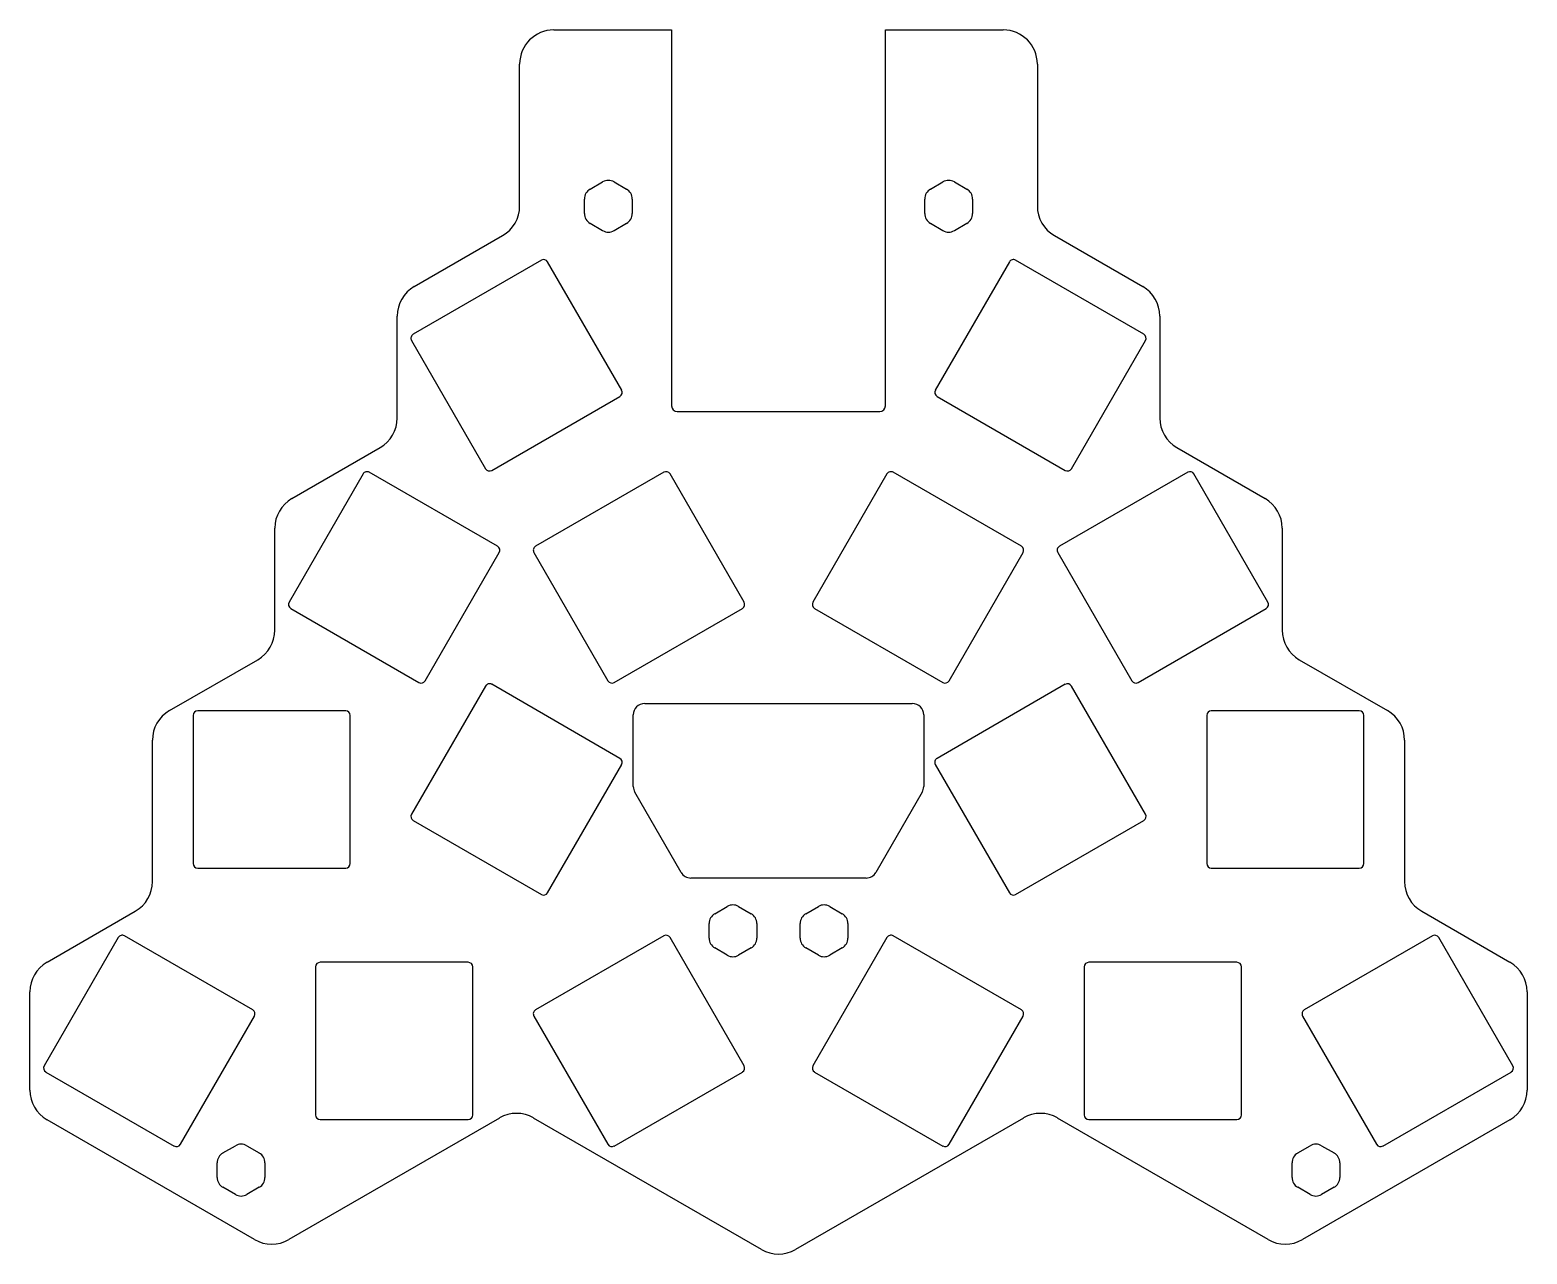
# Model space of a CAD drawing. Header units: millimetres. Extents: x 188 to 320, y -168 to -60.
import ezdxf

# ---------------------------------------------------------------- set-up
doc = ezdxf.new("R2010")
doc.units = ezdxf.units.MM

msp = doc.modelspace()

# ---------------------------------------------------------------- linework, layer by layer
for p, q in [((234.27, -60.31), (244.61, -60.31)), ((244.61, -60.31), (244.61, -93.33)), ((263.39, -60.31), (273.73, -60.31)), ((263.39, -93.33), (263.39, -60.31)), ((231.27, -75.77), (231.27, -63.31)), ((276.73, -63.31), (276.73, -75.77)), ((237.46, -74.29), (238.56, -73.65)), ((239.56, -73.65), (240.66, -74.29)), ((267.34, -74.29), (268.44, -73.65)), ((269.44, -73.65), (270.54, -74.29)), ((236.96, -76.43), (236.96, -75.16)), ((241.16, -75.16), (241.16, -76.43)), ((266.84, -76.43), (266.84, -75.16)), ((271.04, -75.16), (271.04, -76.43)), ((238.56, -77.94), (237.46, -77.3)), ((240.66, -77.3), (239.56, -77.94)), ((268.44, -77.94), (267.34, -77.3)), ((270.54, -77.3), (269.44, -77.94)), ((222.02, -82.84), (229.77, -78.37)), ((278.23, -78.37), (285.98, -82.84)), ((233.18, -80.53), (221.92, -87.03)), ((240.23, -91.94), (233.73, -80.68)), ((274.27, -80.68), (267.77, -91.94)), ((286.08, -87.03), (274.82, -80.53)), ((220.52, -94.39), (220.52, -85.44)), ((287.48, -85.44), (287.48, -94.39)), ((221.77, -87.58), (228.27, -98.84)), ((279.73, -98.84), (286.23, -87.58)), ((228.82, -98.99), (240.08, -92.49)), ((267.92, -92.49), (279.18, -98.99)), ((245.11, -93.83), (262.89, -93.83)), ((211.27, -101.46), (219.02, -96.99)), ((288.98, -96.99), (296.73, -101.46)), ((217.52, -99.3), (211.02, -110.56)), ((229.33, -105.65), (218.07, -99.15)), ((243.93, -99.15), (232.67, -105.65)), ((250.98, -110.56), (244.48, -99.3)), ((263.52, -99.3), (257.02, -110.56)), ((275.33, -105.65), (264.07, -99.15)), ((289.93, -99.15), (278.67, -105.65)), ((296.98, -110.56), (290.48, -99.3)), ((209.77, -113.01), (209.77, -104.06)), ((298.23, -104.06), (298.23, -113.01)), ((222.98, -117.46), (229.48, -106.2)), ((232.52, -106.2), (239.02, -117.46)), ((268.98, -117.46), (275.48, -106.2)), ((278.52, -106.2), (285.02, -117.46)), ((211.17, -111.11), (222.43, -117.61)), ((239.57, -117.61), (250.83, -111.11)), ((257.17, -111.11), (268.43, -117.61)), ((285.57, -117.61), (296.83, -111.11)), ((200.52, -120.08), (208.27, -115.61)), ((299.73, -115.61), (307.48, -120.08)), ((228.27, -117.92), (221.77, -129.18)), ((240.08, -124.27), (228.82, -117.77)), ((279.18, -117.77), (267.92, -124.27)), ((286.23, -129.18), (279.73, -117.92)), ((242.25, -119.45), (265.75, -119.45)), ((202.6, -120.5), (202.6, -133.5)), ((216, -120.1), (203, -120.1)), ((216.4, -133.5), (216.4, -120.5)), ((241.25, -126.75), (241.25, -120.45)), ((266.75, -120.45), (266.75, -126.75)), ((291.6, -120.5), (291.6, -133.5)), ((305, -120.1), (292, -120.1)), ((305.4, -133.5), (305.4, -120.5)), ((199.02, -135.09), (199.02, -122.68)), ((308.98, -122.68), (308.98, -135.09)), ((233.73, -136.08), (240.23, -124.82)), ((267.77, -124.82), (274.27, -136.08)), ((245.44, -134.28), (241.38, -127.25)), ((266.62, -127.25), (262.56, -134.28)), ((221.92, -129.73), (233.18, -136.23)), ((274.82, -136.23), (286.08, -129.73)), ((203, -133.9), (216, -133.9)), ((292, -133.9), (305, -133.9)), ((261.69, -134.78), (246.31, -134.78)), ((189.77, -142.17), (197.52, -137.69)), ((248.4, -137.91), (249.5, -137.27)), ((250.5, -137.27), (251.6, -137.91)), ((256.4, -137.91), (257.5, -137.27)), ((258.5, -137.27), (259.6, -137.91)), ((310.48, -137.69), (318.23, -142.17)), ((247.9, -140.05), (247.9, -138.78)), ((252.1, -138.78), (252.1, -140.05)), ((255.9, -140.05), (255.9, -138.78)), ((260.1, -138.78), (260.1, -140.05)), ((196.02, -140), (189.52, -151.26)), ((207.83, -146.36), (196.57, -139.86)), ((243.93, -139.86), (232.67, -146.36)), ((250.98, -151.26), (244.48, -140)), ((263.52, -140), (257.02, -151.26)), ((275.33, -146.36), (264.07, -139.86)), ((311.43, -139.86), (300.17, -146.36)), ((318.48, -151.26), (311.98, -140)), ((249.5, -141.55), (248.4, -140.92)), ((251.6, -140.92), (250.5, -141.55)), ((257.5, -141.55), (256.4, -140.92)), ((259.6, -140.92), (258.5, -141.55)), ((213.35, -142.58), (213.35, -155.58)), ((226.75, -142.18), (213.75, -142.18)), ((227.15, -155.58), (227.15, -142.58)), ((280.85, -142.58), (280.85, -155.58)), ((294.25, -142.18), (281.25, -142.18)), ((294.65, -155.58), (294.65, -142.58)), ((188.27, -153.4), (188.27, -144.77)), ((319.73, -144.77), (319.73, -153.4)), ((201.48, -158.16), (207.98, -146.9)), ((232.52, -146.9), (239.02, -158.16)), ((268.98, -158.16), (275.48, -146.9)), ((300.02, -146.9), (306.52, -158.16)), ((189.67, -151.81), (200.93, -158.31)), ((239.57, -158.31), (250.83, -151.81)), ((257.17, -151.81), (268.43, -158.31)), ((307.07, -158.31), (318.33, -151.81)), ((208, -166.53), (189.77, -156)), ((229.5, -155.85), (211, -166.53)), ((213.75, -155.98), (226.75, -155.98)), ((252.5, -167.39), (232.5, -155.85)), ((275.5, -155.85), (255.5, -167.39)), ((297, -166.53), (278.5, -155.85)), ((281.25, -155.98), (294.25, -155.98)), ((318.23, -156), (300, -166.53)), ((205.21, -158.92), (206.31, -158.29)), ((207.31, -158.29), (208.41, -158.92)), ((299.59, -158.92), (300.69, -158.29)), ((301.69, -158.29), (302.79, -158.92)), ((204.71, -161.07), (204.71, -159.79)), ((208.91, -159.79), (208.91, -161.07)), ((299.09, -161.07), (299.09, -159.79)), ((303.29, -159.79), (303.29, -161.07)), ((206.31, -162.57), (205.21, -161.93)), ((208.41, -161.93), (207.31, -162.57)), ((300.69, -162.57), (299.59, -161.93)), ((302.79, -161.93), (301.69, -162.57))]:
    msp.add_line(p, q)
for centre, radius, start, end in [((234.27, -63.31), 3, 90, 180), ((273.73, -63.31), 3, 0, 90), ((239.06, -74.52), 1, 59.9476, 120.0524), ((268.94, -74.52), 1, 59.9476, 120.0524), ((237.96, -75.16), 1, 120.0524, 180), ((240.16, -75.16), 1, 0, 59.9476), ((267.84, -75.16), 1, 120.0524, 180), ((270.04, -75.16), 1, 0, 59.9476), ((228.27, -75.77), 3, 300.0006, 0), ((279.73, -75.77), 3, 180, 239.9994), ((237.96, -76.43), 1, 180, 239.9476), ((240.16, -76.43), 1, 300.0524, 0), ((267.84, -76.43), 1, 180, 239.9476), ((270.04, -76.43), 1, 300.0524, 0), ((239.06, -77.07), 1, 239.9476, 300.0524), ((268.94, -77.07), 1, 239.9476, 300.0524), ((233.38, -80.88), 0.4, 30, 120), ((274.62, -80.88), 0.4, 60, 150), ((223.52, -85.44), 3, 120.0006, 180), ((284.48, -85.44), 3, 0, 59.9994), ((222.12, -87.38), 0.4, 120, 210), ((285.88, -87.38), 0.4, 330, 60), ((239.88, -92.14), 0.4, 300, 30), ((268.12, -92.14), 0.4, 150, 240), ((245.11, -93.33), 0.5, 180, 270), ((262.89, -93.33), 0.5, 270, 0), ((217.52, -94.39), 3, 300.0006, 0), ((290.48, -94.39), 3, 180, 239.9994), ((217.87, -99.5), 0.4, 60, 150), ((228.62, -98.64), 0.4, 210, 300), ((244.13, -99.5), 0.4, 30, 120), ((263.87, -99.5), 0.4, 60, 150), ((279.38, -98.64), 0.4, 240, 330), ((290.13, -99.5), 0.4, 30, 120), ((212.77, -104.06), 3, 120.0006, 180), ((295.23, -104.06), 3, 0, 59.9994), ((229.13, -106), 0.4, 330, 60), ((232.87, -106), 0.4, 120, 210), ((275.13, -106), 0.4, 330, 60), ((278.87, -106), 0.4, 120, 210), ((211.37, -110.76), 0.4, 150, 240), ((250.63, -110.76), 0.4, 300, 30), ((257.37, -110.76), 0.4, 150, 240), ((296.63, -110.76), 0.4, 300, 30), ((206.77, -113.01), 3, 300.0006, 0), ((301.23, -113.01), 3, 180, 239.9994), ((222.63, -117.26), 0.4, 240, 330), ((228.62, -118.12), 0.4, 60, 150), ((239.37, -117.26), 0.4, 210, 300), ((268.63, -117.26), 0.4, 240, 330), ((279.38, -118.12), 0.4, 30, 120), ((285.37, -117.26), 0.4, 210, 300), ((242.25, -120.45), 1, 90, 180), ((265.75, -120.45), 1, 0, 90), ((202.02, -122.68), 3, 120.0006, 180), ((203, -120.5), 0.4, 90, 180), ((216, -120.5), 0.4, 0, 90), ((292, -120.5), 0.4, 90, 180), ((305, -120.5), 0.4, 0, 90), ((305.98, -122.68), 3, 0, 59.9994), ((239.88, -124.62), 0.4, 330, 60), ((268.12, -124.62), 0.4, 120, 210), ((242.25, -126.75), 1, 180, 210), ((265.75, -126.75), 1, 330, 0), ((222.12, -129.38), 0.4, 150, 240), ((285.88, -129.38), 0.4, 300, 30), ((203, -133.5), 0.4, 180, 270), ((216, -133.5), 0.4, 270, 0), ((292, -133.5), 0.4, 180, 270), ((305, -133.5), 0.4, 270, 0), ((196.02, -135.09), 3, 300.0006, 0), ((246.31, -133.78), 1, 210, 270), ((261.69, -133.78), 1, 270, 330), ((311.98, -135.09), 3, 180, 239.9994), ((233.38, -135.88), 0.4, 240, 330), ((274.62, -135.88), 0.4, 210, 300), ((248.9, -138.78), 1, 120.0524, 180), ((250, -138.14), 1, 59.9476, 120.0524), ((251.1, -138.78), 1, 0, 59.9476), ((256.9, -138.78), 1, 120.0524, 180), ((258, -138.14), 1, 59.9476, 120.0524), ((259.1, -138.78), 1, 0, 59.9476), ((196.37, -140.2), 0.4, 60, 150), ((244.13, -140.2), 0.4, 30, 120), ((248.9, -140.05), 1, 180, 239.9476), ((251.1, -140.05), 1, 300.0524, 0), ((256.9, -140.05), 1, 180, 239.9476), ((259.1, -140.05), 1, 300.0524, 0), ((263.87, -140.2), 0.4, 60, 150), ((311.63, -140.2), 0.4, 30, 120), ((250, -140.69), 1, 239.9476, 300.0524), ((258, -140.69), 1, 239.9476, 300.0524), ((191.27, -144.77), 3, 120.0006, 180), ((213.75, -142.58), 0.4, 90, 180), ((226.75, -142.58), 0.4, 0, 90), ((281.25, -142.58), 0.4, 90, 180), ((294.25, -142.58), 0.4, 0, 90), ((316.73, -144.77), 3, 0, 59.9994), ((207.63, -146.7), 0.4, 330, 60), ((232.87, -146.7), 0.4, 120, 210), ((275.13, -146.7), 0.4, 330, 60), ((300.37, -146.7), 0.4, 120, 210), ((189.87, -151.46), 0.4, 150, 240), ((250.63, -151.46), 0.4, 300, 30), ((257.37, -151.46), 0.4, 150, 240), ((318.13, -151.46), 0.4, 300, 30), ((191.27, -153.4), 3, 180, 239.9994), ((316.73, -153.4), 3, 300.0006, 0), ((213.75, -155.58), 0.4, 180, 270), ((226.75, -155.58), 0.4, 270, 0), ((231, -158.44), 3, 59.9994, 120.0006), ((277, -158.44), 3, 59.9994, 120.0006), ((281.25, -155.58), 0.4, 180, 270), ((294.25, -155.58), 0.4, 270, 0), ((201.13, -157.96), 0.4, 240, 330), ((205.71, -159.79), 1, 120.0524, 180), ((206.81, -159.15), 1, 59.9476, 120.0524), ((207.91, -159.79), 1, 0, 59.9476), ((239.37, -157.96), 0.4, 210, 300), ((268.63, -157.96), 0.4, 240, 330), ((300.09, -159.79), 1, 120.0524, 180), ((301.19, -159.15), 1, 59.9476, 120.0524), ((302.29, -159.79), 1, 0, 59.9476), ((306.87, -157.96), 0.4, 210, 300), ((205.71, -161.07), 1, 180, 239.9476), ((207.91, -161.07), 1, 300.0524, 0), ((300.09, -161.07), 1, 180, 239.9476), ((302.29, -161.07), 1, 300.0524, 0), ((206.81, -161.7), 1, 239.9476, 300.0524), ((301.19, -161.7), 1, 239.9476, 300.0524), ((209.5, -163.93), 3, 239.9994, 300.0006), ((298.5, -163.93), 3, 239.9994, 300.0006), ((254, -164.79), 3, 239.9994, 300.0006)]:
    msp.add_arc(centre, radius, start, end)

doc.saveas('drawing.dxf')
